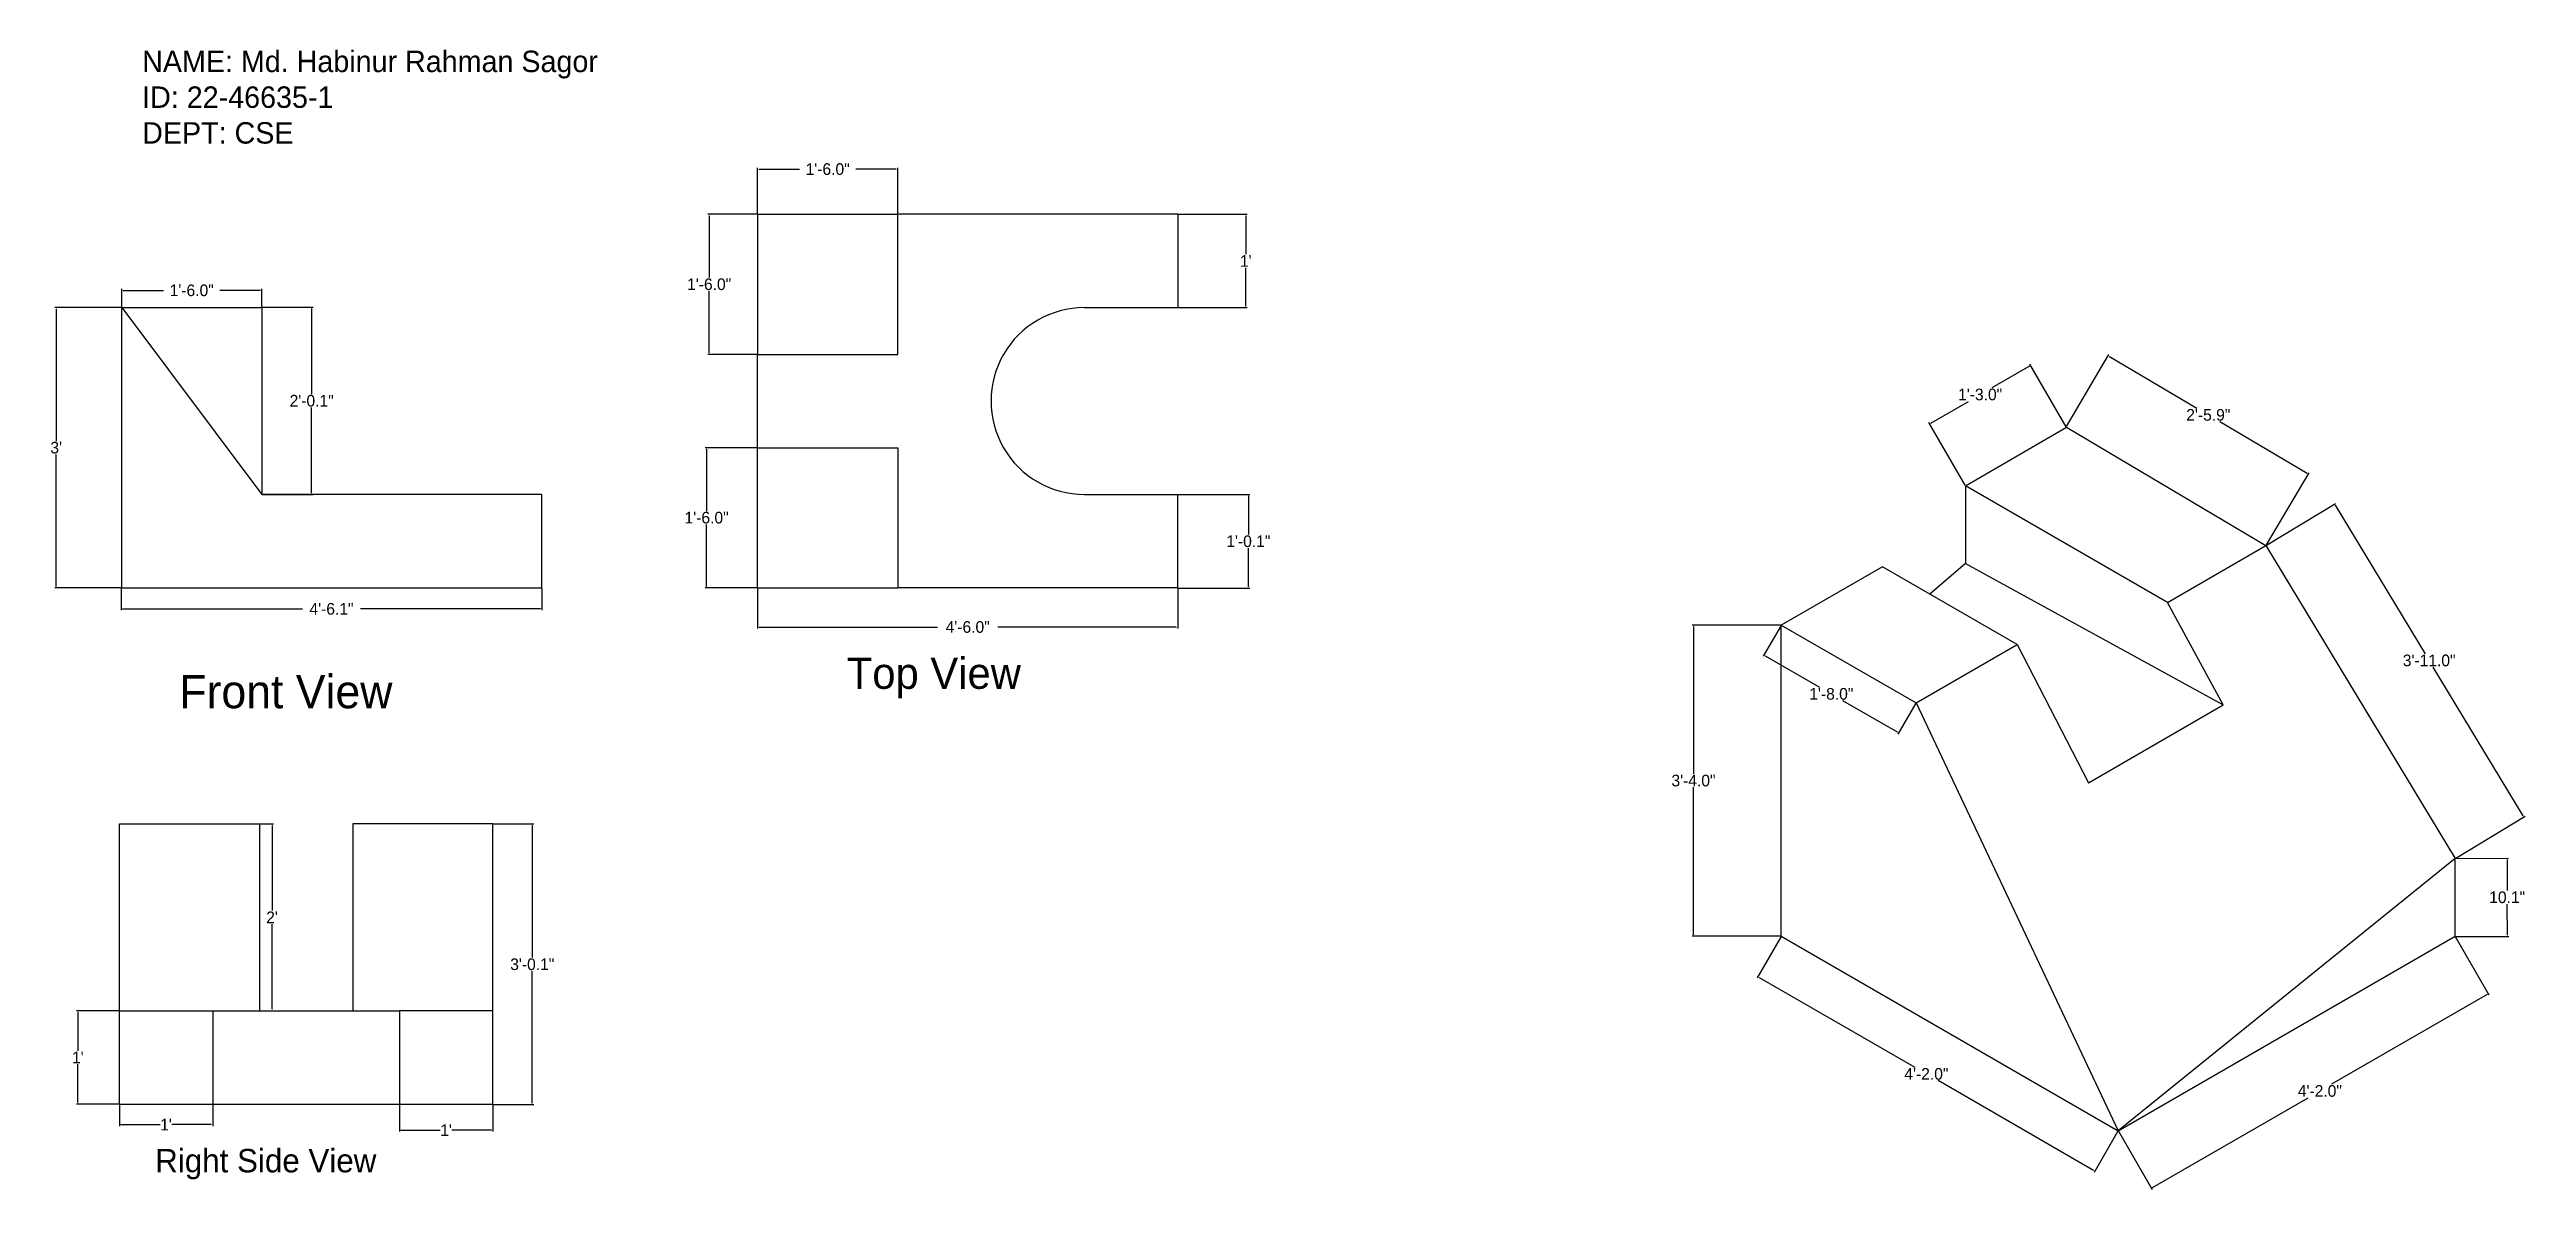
# Model space of a CAD drawing. Header units: inches. Extents: x 35 to 353, y -7 to 139.
import ezdxf

# ---------------------------------------------------------------- set-up
doc = ezdxf.new("R2010")
doc.units = ezdxf.units.IN
doc.header["$MEASUREMENT"] = 0
doc.dimstyles.get("Standard").update_dxf_attribs({"dimtxt": 1.5, "dimasz": 0.18, "dimexe": 0.18, "dimexo": 0.0625, "dimgap": 0.1155, "dimtad": 0, "dimtih": 1, "dimtoh": 1, "dimdec": 1, "dimzin": 0, "dimdsep": 46, "dimlunit": 3, "dimtxsty": 'Standard', "dimcen": 0.09, "dimadec": 0, "dimazin": 0, "dimtfac": 1, "dimtdec": 1, "dimtofl": 0, "dimtmove": 0, "dimatfit": 3, "dimfxl": 1, "dimtolj": 1, "dimtzin": 0, "dimarcsym": 0})

# ---------------------------------------------------------------- blocks, each defined once
blk = doc.blocks.new('*D12')
at = {"color": 0, "lineweight": -2}
for p, q in [((294.23, 90.74), (289.57, 98.81)), ((289.5, 98.56), (284.66, 95.77)), ((276.83, 91.24), (281.67, 94.03)), ((281.24, 83.24), (276.58, 91.31))]:
    blk.add_line(p, q, dxfattribs=at)
at = {"color": 0}
for points in [[(289.49, 98.59), (289.52, 98.53), (289.66, 98.65)], [(276.81, 91.27), (276.84, 91.21), (276.67, 91.15)]]:
    blk.add_solid(points, dxfattribs=at)
at = {"layer": 'Defpoints', "color": 0}
for p in [(289.66, 98.65), (294.26, 90.69), (281.27, 83.19)]:
    blk.add_point(p, dxfattribs=at)
at = {"color": 0, "insert": (283.17, 94.9), "char_height": 1.5, "attachment_point": 5}
blk.add_mtext('\\A1;1\'-3.0"', dxfattribs=at)
blk = doc.blocks.new('*D14')
at = {"color": 0, "linetype": 'ByBlock', "lineweight": -2}
blk.add_line((257.55, 65.28), (246.14, 65.28), dxfattribs=at)
at = {"color": 0, "lineweight": -2}
for p, q in [((246.32, 65.1), (246.32, 46.15)), ((246.32, 25.46), (246.32, 44.42)), ((257.55, 25.28), (246.14, 25.28))]:
    blk.add_line(p, q, dxfattribs=at)
at = {"color": 0}
for points in [[(246.29, 65.1), (246.35, 65.1), (246.32, 65.28)], [(246.29, 25.46), (246.35, 25.46), (246.32, 25.28)]]:
    blk.add_solid(points, dxfattribs=at)
at = {"layer": 'Defpoints', "color": 0}
for p in [(257.61, 65.28), (246.32, 25.28), (257.61, 25.28)]:
    blk.add_point(p, dxfattribs=at)
at = {"color": 0, "insert": (246.32, 45.28), "char_height": 1.5, "attachment_point": 5}
blk.add_mtext('\\A1;3\'-4.0"', dxfattribs=at)
blk = doc.blocks.new('*D15')
at = {"color": 0, "lineweight": -2}
for p, q in [((257.58, 25.23), (254.52, 19.93)), ((254.77, 19.99), (274.76, 8.45)), ((297.76, -4.83), (277.76, 6.72)), ((300.88, 0.23), (297.82, -5.07))]:
    blk.add_line(p, q, dxfattribs=at)
at = {"color": 0}
for points in [[(254.78, 20.02), (254.75, 19.97), (254.61, 20.08)], [(297.77, -4.8), (297.74, -4.85), (297.91, -4.92)]]:
    blk.add_solid(points, dxfattribs=at)
at = {"layer": 'Defpoints', "color": 0}
for p in [(257.61, 25.28), (300.92, 0.28), (297.91, -4.92)]:
    blk.add_point(p, dxfattribs=at)
at = {"color": 0, "insert": (276.26, 7.58), "char_height": 1.5, "attachment_point": 5}
blk.add_mtext('\\A1;4\'-2.0"', dxfattribs=at)
blk = doc.blocks.new('*D16')
at = {"color": 0, "lineweight": -2}
for p, q in [((344.25, 25.23), (348.58, 17.73)), ((348.33, 17.8), (328.33, 6.26)), ((305.34, -7.02), (325.34, 4.53)), ((300.95, 0.23), (305.27, -7.27))]:
    blk.add_line(p, q, dxfattribs=at)
at = {"color": 0}
for points in [[(348.31, 17.83), (348.34, 17.77), (348.49, 17.89)], [(305.33, -6.99), (305.36, -7.05), (305.18, -7.11)]]:
    blk.add_solid(points, dxfattribs=at)
at = {"layer": 'Defpoints', "color": 0}
for p in [(344.22, 25.28), (348.49, 17.89), (300.92, 0.28)]:
    blk.add_point(p, dxfattribs=at)
at = {"color": 0, "insert": (326.84, 5.39), "char_height": 1.5, "attachment_point": 5}
blk.add_mtext('\\A1;4\'-2.0"', dxfattribs=at)
blk = doc.blocks.new('*D17')
at = {"color": 0, "lineweight": -2}
for p, q in [((344.28, 35.28), (351.09, 35.31)), ((350.91, 35.12), (350.92, 31.14)), ((350.94, 25.43), (350.93, 29.41)), ((344.31, 25.23), (351.12, 25.25))]:
    blk.add_line(p, q, dxfattribs=at)
at = {"color": 0}
for points in [[(350.94, 35.12), (350.88, 35.12), (350.91, 35.3)], [(350.97, 25.43), (350.91, 25.43), (350.94, 25.25)]]:
    blk.add_solid(points, dxfattribs=at)
at = {"layer": 'Defpoints', "color": 0}
for p in [(344.22, 35.28), (344.25, 25.23), (350.94, 25.25)]:
    blk.add_point(p, dxfattribs=at)
at = {"color": 0, "insert": (350.92, 30.28), "char_height": 1.5, "attachment_point": 5}
blk.add_mtext('\\A1;10.1"', dxfattribs=at)
blk = doc.blocks.new('*D18')
at = {"color": 0, "lineweight": -2}
for p, q in [((319.97, 75.53), (328.86, 80.92)), ((328.8, 80.67), (340.36, 61.58)), ((352.98, 40.76), (341.41, 59.85)), ((344.33, 35.32), (353.22, 40.7))]:
    blk.add_line(p, q, dxfattribs=at)
at = {"color": 0}
for points in [[(328.82, 80.69), (328.77, 80.65), (328.7, 80.82)], [(353, 40.78), (352.95, 40.75), (353.07, 40.61)]]:
    blk.add_solid(points, dxfattribs=at)
at = {"layer": 'Defpoints', "color": 0}
for p in [(319.91, 75.5), (353.07, 40.61), (344.28, 35.28)]:
    blk.add_point(p, dxfattribs=at)
at = {"color": 0, "insert": (340.89, 60.72), "char_height": 1.5, "attachment_point": 5}
blk.add_mtext('\\A1;3\'-11.0"', dxfattribs=at)
blk = doc.blocks.new('*D11')
at = {"color": 0, "lineweight": -2}
for p, q in [((294.26, 90.79), (299.72, 100.04)), ((299.79, 99.79), (311.04, 93.15)), ((325.21, 84.77), (313.96, 91.41)), ((320, 75.58), (325.46, 84.83))]:
    blk.add_line(p, q, dxfattribs=at)
at = {"color": 0}
for points in [[(299.8, 99.82), (299.77, 99.77), (299.63, 99.89)], [(325.23, 84.79), (325.2, 84.74), (325.37, 84.67)]]:
    blk.add_solid(points, dxfattribs=at)
at = {"layer": 'Defpoints', "color": 0}
for p in [(294.23, 90.74), (325.37, 84.67), (319.97, 75.53)]:
    blk.add_point(p, dxfattribs=at)
at = {"color": 0, "insert": (312.5, 92.28), "char_height": 1.5, "attachment_point": 5}
blk.add_mtext('\\A1;2\'-5.9"', dxfattribs=at)
blk = doc.blocks.new('*D19')
at = {"color": 0, "lineweight": -2}
for p, q in [((257.58, 65.23), (255.29, 61.26)), ((255.54, 61.33), (262.54, 57.29)), ((272.55, 51.51), (265.54, 55.55)), ((274.9, 55.23), (272.61, 51.26))]:
    blk.add_line(p, q, dxfattribs=at)
at = {"color": 0}
for points in [[(255.55, 61.36), (255.52, 61.3), (255.38, 61.42)], [(272.56, 51.54), (272.53, 51.48), (272.7, 51.42)]]:
    blk.add_solid(points, dxfattribs=at)
at = {"layer": 'Defpoints', "color": 0}
for p in [(257.61, 65.28), (274.94, 55.28), (272.7, 51.42)]:
    blk.add_point(p, dxfattribs=at)
at = {"color": 0, "insert": (264.04, 56.42), "char_height": 1.5, "attachment_point": 5}
blk.add_mtext('\\A1;1\'-8.0"', dxfattribs=at)
blk = doc.blocks.new('*D20')
at = {"color": 0, "lineweight": -2}
for p, q in [((44.21, 106.07), (35.67, 106.07)), ((35.85, 105.89), (35.85, 88.93)), ((35.85, 70.25), (35.85, 87.2)), ((44.21, 70.07), (35.67, 70.07))]:
    blk.add_line(p, q, dxfattribs=at)
at = {"color": 0}
for points in [[(35.82, 105.89), (35.88, 105.89), (35.85, 106.07)], [(35.82, 70.25), (35.88, 70.25), (35.85, 70.07)]]:
    blk.add_solid(points, dxfattribs=at)
at = {"layer": 'Defpoints', "color": 0}
for p in [(44.27, 106.07), (35.85, 70.07), (44.27, 70.07)]:
    blk.add_point(p, dxfattribs=at)
at = {"color": 0, "insert": (35.85, 88.07), "char_height": 1.5, "attachment_point": 5}
blk.add_mtext("\\A1;3'", dxfattribs=at)
blk = doc.blocks.new('*D21')
at = {"color": 0, "lineweight": -2}
for p, q in [((44.27, 106.13), (44.27, 108.47)), ((44.45, 108.29), (49.66, 108.29)), ((62.09, 108.29), (56.89, 108.29)), ((62.27, 106.13), (62.27, 108.47))]:
    blk.add_line(p, q, dxfattribs=at)
at = {"color": 0}
for points in [[(44.45, 108.32), (44.45, 108.26), (44.27, 108.29)], [(62.09, 108.32), (62.09, 108.26), (62.27, 108.29)]]:
    blk.add_solid(points, dxfattribs=at)
at = {"layer": 'Defpoints', "color": 0}
for p in [(62.27, 108.29), (44.27, 106.07), (62.27, 106.07)]:
    blk.add_point(p, dxfattribs=at)
at = {"color": 0, "insert": (53.27, 108.29), "char_height": 1.5, "attachment_point": 5}
blk.add_mtext('\\A1;1\'-6.0"', dxfattribs=at)
blk = doc.blocks.new('*D22')
at = {"color": 0, "lineweight": -2}
for p, q in [((44.21, 70.01), (44.21, 67.17)), ((44.39, 67.35), (67.5, 67.35)), ((98.09, 67.35), (74.98, 67.35)), ((98.27, 70.01), (98.27, 67.17))]:
    blk.add_line(p, q, dxfattribs=at)
at = {"color": 0}
for points in [[(44.39, 67.38), (44.39, 67.32), (44.21, 67.35)], [(98.09, 67.38), (98.09, 67.32), (98.27, 67.35)]]:
    blk.add_solid(points, dxfattribs=at)
at = {"layer": 'Defpoints', "color": 0}
for p in [(44.21, 70.07), (98.27, 70.07), (98.27, 67.35)]:
    blk.add_point(p, dxfattribs=at)
at = {"color": 0, "insert": (71.24, 67.35), "char_height": 1.5, "attachment_point": 5}
blk.add_mtext('\\A1;4\'-6.1"', dxfattribs=at)
blk = doc.blocks.new('*D23')
at = {"color": 0, "lineweight": -2}
for p, q in [((62.33, 106.13), (68.87, 106.13)), ((68.69, 105.95), (68.69, 94.96)), ((68.69, 82.25), (68.69, 93.23)), ((62.33, 82.07), (68.87, 82.07))]:
    blk.add_line(p, q, dxfattribs=at)
at = {"color": 0}
for points in [[(68.66, 105.95), (68.72, 105.95), (68.69, 106.13)], [(68.66, 82.25), (68.72, 82.25), (68.69, 82.07)]]:
    blk.add_solid(points, dxfattribs=at)
at = {"layer": 'Defpoints', "color": 0}
for p in [(62.27, 106.13), (62.27, 82.07), (68.69, 82.07)]:
    blk.add_point(p, dxfattribs=at)
at = {"color": 0, "insert": (68.69, 94.1), "char_height": 1.5, "attachment_point": 5}
blk.add_mtext('\\A1;2\'-0.1"', dxfattribs=at)
blk = doc.blocks.new('*D24')
at = {"color": 0, "lineweight": -2}
for p, q in [((43.97, 3.64), (43.97, 0.89)), ((55.97, 3.64), (55.97, 0.89)), ((44.15, 1.07), (49.23, 1.07)), ((55.79, 1.07), (50.71, 1.07))]:
    blk.add_line(p, q, dxfattribs=at)
at = {"color": 0}
for points in [[(44.15, 1.1), (44.15, 1.04), (43.97, 1.07)], [(55.79, 1.1), (55.79, 1.04), (55.97, 1.07)]]:
    blk.add_solid(points, dxfattribs=at)
at = {"layer": 'Defpoints', "color": 0}
for p in [(43.97, 3.71), (55.97, 3.71), (55.97, 1.07)]:
    blk.add_point(p, dxfattribs=at)
at = {"color": 0, "insert": (49.97, 1.07), "char_height": 1.5, "attachment_point": 5}
blk.add_mtext("\\A1;1'", dxfattribs=at)
blk = doc.blocks.new('*D25')
at = {"color": 0, "lineweight": -2}
for p, q in [((79.97, 3.64), (79.97, 0.18)), ((91.97, 3.64), (91.97, 0.18)), ((80.15, 0.36), (85.23, 0.36)), ((91.79, 0.36), (86.71, 0.36))]:
    blk.add_line(p, q, dxfattribs=at)
at = {"color": 0}
for points in [[(80.15, 0.39), (80.15, 0.33), (79.97, 0.36)], [(91.79, 0.39), (91.79, 0.33), (91.97, 0.36)]]:
    blk.add_solid(points, dxfattribs=at)
at = {"layer": 'Defpoints', "color": 0}
for p in [(79.97, 3.71), (91.97, 3.71), (91.97, 0.36)]:
    blk.add_point(p, dxfattribs=at)
at = {"color": 0, "insert": (85.97, 0.36), "char_height": 1.5, "attachment_point": 5}
blk.add_mtext("\\A1;1'", dxfattribs=at)
blk = doc.blocks.new('*D26')
at = {"color": 0, "lineweight": -2}
for p, q in [((92.03, 39.71), (97.23, 39.71)), ((97.05, 39.53), (97.05, 22.54)), ((97.05, 3.82), (97.05, 20.81)), ((92.03, 3.64), (97.23, 3.64))]:
    blk.add_line(p, q, dxfattribs=at)
at = {"color": 0}
for points in [[(97.02, 39.53), (97.08, 39.53), (97.05, 39.71)], [(97.02, 3.82), (97.08, 3.82), (97.05, 3.64)]]:
    blk.add_solid(points, dxfattribs=at)
at = {"layer": 'Defpoints', "color": 0}
for p in [(91.97, 39.71), (91.97, 3.64), (97.05, 3.64)]:
    blk.add_point(p, dxfattribs=at)
at = {"color": 0, "insert": (97.05, 21.67), "char_height": 1.5, "attachment_point": 5}
blk.add_mtext('\\A1;3\'-0.1"', dxfattribs=at)
blk = doc.blocks.new('*D27')
at = {"color": 0, "lineweight": -2}
for p, q in [((62.03, 39.71), (63.78, 39.71)), ((63.6, 39.53), (63.6, 28.57)), ((63.6, 15.89), (63.6, 26.84)), ((62.03, 15.71), (63.78, 15.71))]:
    blk.add_line(p, q, dxfattribs=at)
at = {"color": 0}
for points in [[(63.57, 39.53), (63.63, 39.53), (63.6, 39.71)], [(63.57, 15.89), (63.63, 15.89), (63.6, 15.71)]]:
    blk.add_solid(points, dxfattribs=at)
at = {"layer": 'Defpoints', "color": 0}
for p in [(61.97, 39.71), (61.97, 15.71), (63.6, 15.71)]:
    blk.add_point(p, dxfattribs=at)
at = {"color": 0, "insert": (63.6, 27.71), "char_height": 1.5, "attachment_point": 5}
blk.add_mtext("\\A1;2'", dxfattribs=at)
blk = doc.blocks.new('*D28')
at = {"color": 0, "lineweight": -2}
for p, q in [((43.91, 15.71), (38.45, 15.71)), ((38.63, 15.53), (38.63, 10.57)), ((38.63, 3.89), (38.63, 8.84)), ((43.91, 3.71), (38.45, 3.71))]:
    blk.add_line(p, q, dxfattribs=at)
at = {"color": 0}
for points in [[(38.6, 15.53), (38.66, 15.53), (38.63, 15.71)], [(38.6, 3.89), (38.66, 3.89), (38.63, 3.71)]]:
    blk.add_solid(points, dxfattribs=at)
at = {"layer": 'Defpoints', "color": 0}
for p in [(38.63, 15.71), (43.97, 15.71), (43.97, 3.71)]:
    blk.add_point(p, dxfattribs=at)
at = {"color": 0, "insert": (38.63, 9.71), "char_height": 1.5, "attachment_point": 5}
blk.add_mtext("\\A1;1'", dxfattribs=at)
blk = doc.blocks.new('*D29')
at = {"color": 0, "lineweight": -2}
for p, q in [((125.96, 118.07), (119.61, 118.07)), ((119.79, 117.89), (119.79, 109.93)), ((119.79, 100.25), (119.79, 108.2)), ((125.96, 100.07), (119.61, 100.07))]:
    blk.add_line(p, q, dxfattribs=at)
at = {"color": 0}
for points in [[(119.76, 117.89), (119.82, 117.89), (119.79, 118.07)], [(119.76, 100.25), (119.82, 100.25), (119.79, 100.07)]]:
    blk.add_solid(points, dxfattribs=at)
at = {"layer": 'Defpoints', "color": 0}
for p in [(126.02, 118.07), (119.79, 100.07), (126.02, 100.07)]:
    blk.add_point(p, dxfattribs=at)
at = {"color": 0, "insert": (119.79, 109.07), "char_height": 1.5, "attachment_point": 5}
blk.add_mtext('\\A1;1\'-6.0"', dxfattribs=at)
blk = doc.blocks.new('*D30')
at = {"color": 0, "lineweight": -2}
for p, q in [((125.96, 88.07), (119.28, 88.07)), ((119.46, 87.89), (119.46, 79.93)), ((119.46, 70.25), (119.46, 78.2)), ((125.96, 70.07), (119.28, 70.07))]:
    blk.add_line(p, q, dxfattribs=at)
at = {"color": 0}
for points in [[(119.43, 87.89), (119.49, 87.89), (119.46, 88.07)], [(119.43, 70.25), (119.49, 70.25), (119.46, 70.07)]]:
    blk.add_solid(points, dxfattribs=at)
at = {"layer": 'Defpoints', "color": 0}
for p in [(126.02, 88.07), (119.46, 70.07), (126.02, 70.07)]:
    blk.add_point(p, dxfattribs=at)
at = {"color": 0, "insert": (119.46, 79.07), "char_height": 1.5, "attachment_point": 5}
blk.add_mtext('\\A1;1\'-6.0"', dxfattribs=at)
blk = doc.blocks.new('*D31')
at = {"color": 0, "lineweight": -2}
for p, q in [((126.02, 118.13), (126.02, 124.05)), ((126.2, 123.87), (131.4, 123.87)), ((143.84, 123.87), (138.64, 123.87)), ((144.02, 118.13), (144.02, 124.05))]:
    blk.add_line(p, q, dxfattribs=at)
at = {"color": 0}
for points in [[(126.2, 123.9), (126.2, 123.84), (126.02, 123.87)], [(143.84, 123.9), (143.84, 123.84), (144.02, 123.87)]]:
    blk.add_solid(points, dxfattribs=at)
at = {"layer": 'Defpoints', "color": 0}
for p in [(144.02, 123.87), (126.02, 118.07), (144.02, 118.07)]:
    blk.add_point(p, dxfattribs=at)
at = {"color": 0, "insert": (135.02, 123.87), "char_height": 1.5, "attachment_point": 5}
blk.add_mtext('\\A1;1\'-6.0"', dxfattribs=at)
blk = doc.blocks.new('*D32')
at = {"color": 0, "lineweight": -2}
for p, q in [((126.02, 70.01), (126.02, 64.84)), ((180.02, 70.01), (180.02, 64.84)), ((126.2, 65.02), (149.15, 65.02)), ((179.84, 65.02), (156.89, 65.02))]:
    blk.add_line(p, q, dxfattribs=at)
at = {"color": 0}
for points in [[(126.2, 65.05), (126.2, 64.99), (126.02, 65.02)], [(179.84, 65.05), (179.84, 64.99), (180.02, 65.02)]]:
    blk.add_solid(points, dxfattribs=at)
at = {"layer": 'Defpoints', "color": 0}
for p in [(126.02, 70.07), (180.02, 70.07), (180.02, 65.02)]:
    blk.add_point(p, dxfattribs=at)
at = {"color": 0, "insert": (153.02, 65.02), "char_height": 1.5, "attachment_point": 5}
blk.add_mtext('\\A1;4\'-6.0"', dxfattribs=at)
blk = doc.blocks.new('*D33')
at = {"color": 0, "lineweight": -2}
for p, q in [((180.08, 82.07), (189.28, 82.07)), ((189.1, 81.89), (189.1, 76.9)), ((189.1, 70.19), (189.1, 75.17)), ((180.08, 70.01), (189.28, 70.01))]:
    blk.add_line(p, q, dxfattribs=at)
at = {"color": 0}
for points in [[(189.07, 81.89), (189.13, 81.89), (189.1, 82.07)], [(189.07, 70.19), (189.13, 70.19), (189.1, 70.01)]]:
    blk.add_solid(points, dxfattribs=at)
at = {"layer": 'Defpoints', "color": 0}
for p in [(180.02, 82.07), (180.02, 70.01), (189.1, 70.01)]:
    blk.add_point(p, dxfattribs=at)
at = {"color": 0, "insert": (189.1, 76.04), "char_height": 1.5, "attachment_point": 5}
blk.add_mtext('\\A1;1\'-0.1"', dxfattribs=at)
blk = doc.blocks.new('*D34')
at = {"color": 0, "lineweight": -2}
for p, q in [((180.08, 118.07), (188.95, 118.07)), ((188.77, 117.89), (188.77, 112.93)), ((188.77, 106.25), (188.77, 111.2)), ((180.08, 106.07), (188.95, 106.07))]:
    blk.add_line(p, q, dxfattribs=at)
at = {"color": 0}
for points in [[(188.74, 117.89), (188.8, 117.89), (188.77, 118.07)], [(188.74, 106.25), (188.8, 106.25), (188.77, 106.07)]]:
    blk.add_solid(points, dxfattribs=at)
at = {"layer": 'Defpoints', "color": 0}
for p in [(180.02, 118.07), (180.02, 106.07), (188.77, 106.07)]:
    blk.add_point(p, dxfattribs=at)
at = {"color": 0, "insert": (188.77, 112.07), "char_height": 1.5, "attachment_point": 5}
blk.add_mtext("\\A1;1'", dxfattribs=at)

msp = doc.modelspace()

# ---------------------------------------------------------------- linework, layer by layer
for p, q in [((126.02, 118.07), (144.02, 118.07)), ((126.02, 118.07), (126.02, 100.07)), ((144.02, 100.07), (144.02, 118.07)), ((168.02, 118.07), (144.02, 118.07)), ((180.02, 118.07), (168.02, 118.07)), ((180.02, 118.07), (180.02, 106.07)), ((44.27, 70.07), (44.27, 106.07)), ((44.27, 106.07), (62.27, 82.07)), ((44.27, 106.07), (62.27, 106.07)), ((62.27, 106.07), (62.27, 82.07)), ((168.02, 106.07), (180.02, 106.07)), ((197.35, 108.14), (197.35, 108.14)), ((126.02, 88.07), (126.02, 100.07)), ((126.02, 100.07), (144.02, 100.07)), ((281.27, 83.19), (294.26, 90.69)), ((294.26, 90.69), (319.91, 75.5)), ((37.55, 88.66), (37.55, 88.66)), ((126.02, 70.07), (126.02, 88.07)), ((126.02, 88.07), (144.02, 88.07)), ((144.02, 88.07), (144.02, 70.07)), ((307.25, 68.19), (281.27, 83.19)), ((281.27, 83.19), (281.27, 73.19)), ((98.27, 82.07), (62.27, 82.07)), ((98.27, 70.07), (98.27, 82.07)), ((168.02, 82.07), (180.02, 82.07)), ((180.02, 70.07), (180.02, 82.07)), ((307.25, 68.19), (319.91, 75.5)), ((319.91, 75.5), (344.22, 35.28)), ((44.27, 70.07), (98.27, 70.07)), ((126.02, 70.07), (144.02, 70.07)), ((168.02, 70.07), (144.02, 70.07)), ((180.02, 70.07), (168.02, 70.07)), ((270.61, 72.78), (257.61, 65.28)), ((287.93, 62.78), (270.61, 72.78)), ((281.27, 73.19), (276.72, 69.26)), ((281.27, 73.19), (314.42, 55.01)), ((314.42, 55.01), (307.25, 68.19)), ((257.61, 25.28), (257.61, 65.28)), ((257.61, 65.28), (274.94, 55.28)), ((274.94, 55.28), (287.93, 62.78)), ((287.93, 62.78), (297.1, 45.01)), ((274.94, 55.28), (300.92, 0.28)), ((297.1, 45.01), (314.42, 55.01)), ((43.97, 15.71), (43.97, 39.71)), ((43.97, 39.71), (61.97, 39.71)), ((61.97, 39.71), (61.97, 15.71)), ((91.97, 39.71), (73.97, 39.71)), ((73.97, 39.71), (73.97, 15.71)), ((91.97, 15.71), (91.97, 39.71)), ((344.22, 35.28), (300.92, 0.28)), ((344.22, 25.28), (344.22, 35.28)), ((257.61, 25.28), (300.92, 0.28)), ((300.92, 0.28), (344.22, 25.28)), ((43.97, 3.71), (43.97, 15.71)), ((43.97, 15.71), (55.97, 15.71)), ((55.97, 15.71), (55.97, 3.71)), ((55.97, 15.71), (79.97, 15.71)), ((91.97, 15.71), (79.97, 15.71)), ((79.97, 15.71), (79.97, 3.71)), ((91.97, 3.71), (91.97, 15.71)), ((43.97, 3.71), (55.97, 3.71)), ((55.97, 3.71), (79.97, 3.71)), ((79.97, 3.71), (91.97, 3.71))]:
    msp.add_line(p, q)
msp.add_ellipse((168.02, 94.07), major_axis=(-12, 0), ratio=1, start_param=4.712389, end_param=7.853982)

# ---------------------------------------------------------------- texts
at = {"attachment_point": 1}
for s, insert, char_height, width in [('NAME: Md. Habinur Rahman Sagor^JID: 22-46635-1^JDEPT: CSE', (46.9, 139.1), 2.7563, 278.299), ('Top View', (137.48, 61.09), 4.015, 1016.5351), ('Front View', (51.68, 58.87), 4.286, 1091.1856), ('Right Side View', (48.58, -2.06), 3.0111, 596.7485)]:
    msp.add_mtext(s, dxfattribs=dict(at, insert=insert, char_height=char_height, width=width))

# ---------------------------------------------------------------- dimensions: what is measured, and where the dimension line sits
for base, p1, p2, picture, middle in [((144.02, 123.87), (126.02, 118.07), (144.02, 118.07), '*D31', (135.02, 123.87)), ((62.27, 108.29), (44.27, 106.07), (62.27, 106.07), '*D21', (53.27, 108.29)), ((98.27, 67.35), (44.21, 70.07), (98.27, 70.07), '*D22', (71.24, 67.35)), ((180.02, 65.02), (126.02, 70.07), (180.02, 70.07), '*D32', (153.02, 65.02)), ((55.97, 1.07), (43.97, 3.71), (55.97, 3.71), '*D24', (49.97, 1.07)), ((91.97, 0.36), (79.97, 3.71), (91.97, 3.71), '*D25', (85.97, 0.36))]:
    dim = msp.add_linear_dim(base=base, p1=p1, p2=p2, dimstyle='Standard')
    dim.commit()
    dim.dimension.update_dxf_attribs({"geometry": picture, "text_midpoint": middle})
for base, p1, p2, picture, middle in [((119.79, 100.07), (126.02, 118.07), (126.02, 100.07), '*D29', (119.79, 109.07)), ((188.77, 106.07), (180.02, 118.07), (180.02, 106.07), '*D34', (188.77, 112.07)), ((35.85, 70.07), (44.27, 106.07), (44.27, 70.07), '*D20', (35.85, 88.07)), ((68.69, 82.07), (62.27, 106.13), (62.27, 82.07), '*D23', (68.69, 94.1)), ((119.46, 70.07), (126.02, 88.07), (126.02, 70.07), '*D30', (119.46, 79.07)), ((189.1, 70.01), (180.02, 82.07), (180.02, 70.01), '*D33', (189.1, 76.04)), ((63.6, 15.71), (61.97, 39.71), (61.97, 15.71), '*D27', (63.6, 27.71)), ((97.05, 3.64), (91.97, 39.71), (91.97, 3.64), '*D26', (97.05, 21.67)), ((38.63, 15.71), (43.97, 3.71), (43.97, 15.71), '*D28', (38.63, 9.71))]:
    dim = msp.add_linear_dim(base=base, p1=p1, p2=p2, angle=90, dimstyle='Standard')
    dim.commit()
    dim.dimension.update_dxf_attribs({"geometry": picture, "text_midpoint": middle})
for p1, p2, distance, override, picture, middle in [((281.27, 83.19), (294.26, 90.69), 9.19, {"dimtofl": 1}, '*D12', (283.17, 94.9)), ((294.23, 90.74), (319.97, 75.53), 10.62, {"dimtofl": 1}, '*D11', (312.5, 92.28)), ((319.91, 75.5), (344.28, 35.28), 10.28, {"dimtofl": 1}, '*D18', (340.89, 60.72)), ((257.61, 65.28), (257.61, 25.28), -11.3, {"dimse1": 0, "dimse2": 0, "dimtofl": 1}, '*D14', (246.32, 45.28)), ((257.61, 65.28), (274.94, 55.28), -4.46, {"dimtofl": 1}, '*D19', (264.04, 56.42)), ((344.22, 35.28), (344.25, 25.23), 6.69, {"dimtofl": 1}, '*D17', (350.92, 30.28)), ((257.61, 25.28), (300.92, 0.28), -6.01, {"dimtofl": 1}, '*D15', (276.26, 7.58)), ((300.92, 0.28), (344.22, 25.28), -8.54, {"dimtofl": 1}, '*D16', (326.84, 5.39))]:
    dim = msp.add_aligned_dim(p1=p1, p2=p2, distance=distance, dimstyle='Standard', override=override)
    dim.commit()
    dim.dimension.update_dxf_attribs({"geometry": picture, "text_midpoint": middle})

doc.saveas('drawing.dxf')
